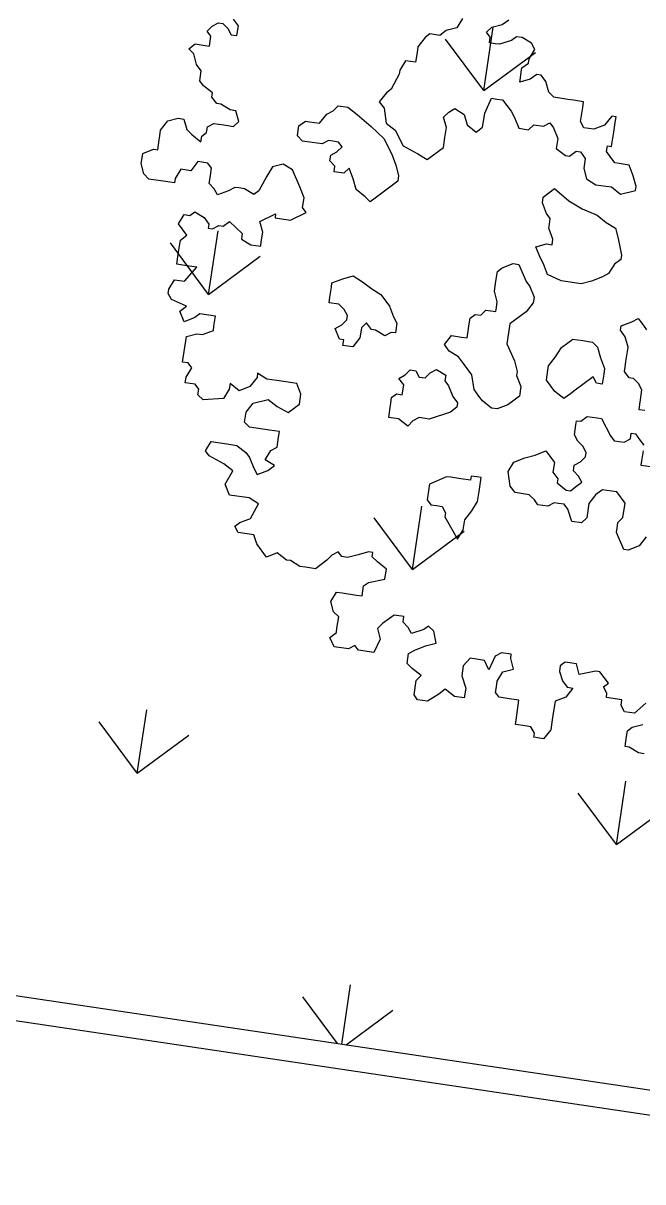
# Model space of a CAD drawing. Header units: millimetres. Extents: x 338 to 506, y 179 to 335.
# Drawn here: x 381.56 to 385.23, y 256.9 to 263.77 of the extents above; entities that cross this region are included whole.
import ezdxf

# ---------------------------------------------------------------- set-up
doc = ezdxf.new("R2010")
doc.units = ezdxf.units.MM
for name, color, linetype in [('ANDEN', 251, 'Continuous'), ('ARBOL-TOP', 3, 'Continuous'), ('MUROS', 32, 'Continuous')]:
    doc.layers.add(name, color=color, linetype=linetype)

# ---------------------------------------------------------------- blocks, each defined once
blk = doc.blocks.new('*X959')
at = {"color": 0}
for p, q in [((75.1444, 114.833), (75.4138, 115.1024)), ((78.0181, 114.833), (78.2875, 115.1024)), ((75.1444, 114.833), (75.4138, 114.5636)), ((75.1444, 114.833), (75.5254, 114.833)), ((78.0181, 114.833), (78.2875, 114.5636)), ((78.0181, 114.833), (78.3991, 114.833)), ((73.734, 113.4227), (73.977, 113.6656)), ((76.5812, 113.3962), (76.8506, 113.6656)), ((79.4549, 113.3962), (79.7243, 113.6656)), ((73.734, 113.3962), (74.0885, 113.3962)), ((76.5812, 113.3962), (76.8506, 113.1268)), ((76.5812, 113.3962), (76.9622, 113.3962)), ((79.4549, 113.3962), (79.7243, 113.1268)), ((79.4549, 113.3962), (79.8359, 113.3962)), ((73.734, 113.3697), (73.977, 113.1268)), ((75.1444, 111.9594), (75.4138, 112.2288)), ((75.1444, 111.9594), (75.4138, 111.6899)), ((75.1444, 111.9594), (75.5254, 111.9594))]:
    blk.add_line(p, q, dxfattribs=at)
blk = doc.blocks.new('ARBOLITO')
at = {"linetype": 'ByBlock'}
for points in [[(461.9159, 68.9761), (461.9076, 68.9906), (461.8931, 69.0135), (461.8785, 69.0197), (461.864, 69.0135), (461.8577, 68.9989), (461.8494, 68.9761), (461.8432, 68.9698), (461.8286, 68.9761), (461.8203, 68.9761), (461.8141, 68.9761), (461.8058, 68.9698), (461.7912, 68.9615), (461.785, 68.9698), (461.7767, 68.9761), (461.7767, 68.9844), (461.7767, 68.9989), (461.7705, 69.0052), (461.7559, 69.0052), (461.7476, 68.9906), (461.7331, 68.9906), (461.7268, 68.9761), (461.7268, 68.9698), (461.7102, 68.9698), (461.6894, 68.9698), (461.6811, 68.9761), (461.6749, 68.9906), (461.6749, 68.9989), (461.6749, 69.0052), (461.6894, 69.0135), (461.6957, 69.0135), (461.6957, 69.028), (461.6957, 69.0343), (461.6957, 69.0426), (461.704, 69.0571), (461.7185, 69.0633), (461.7268, 69.0633), (461.7331, 69.0488), (461.7414, 69.0426), (461.7559, 69.0343), (461.7559, 69.0426), (461.7621, 69.0488), (461.7621, 69.0571), (461.7705, 69.0633), (461.785, 69.0633), (461.7912, 69.0633), (461.7996, 69.0633), (461.8058, 69.0717), (461.7996, 69.0862), (461.7912, 69.0862), (461.7767, 69.0924), (461.7705, 69.0924), (461.7621, 69.1008), (461.7621, 69.107), (461.7476, 69.1153), (461.7414, 69.1215), (461.7414, 69.1361), (461.7331, 69.1444), (461.7268, 69.1589), (461.7185, 69.1652), (461.7268, 69.1735), (461.7414, 69.1735), (461.7476, 69.1735), (461.7476, 69.188), (461.7414, 69.1943), (461.7476, 69.2026), (461.7559, 69.2088), (461.7621, 69.2088), (461.7705, 69.2026), (461.7767, 69.1943), (461.785, 69.1943), (461.785, 69.2088), (461.7767, 69.2171)], [(462.5227, 68.2509), (462.5143, 68.2509), (462.4998, 68.2571), (462.4936, 68.2571), (462.4936, 68.2717), (462.4936, 68.28), (462.4998, 68.2862), (462.5143, 68.2925)], [(462.5143, 68.3236), (462.4998, 68.307), (462.4853, 68.307), (462.479, 68.3153), (462.479, 68.3236), (462.4562, 68.3236), (462.4562, 68.3299), (462.4499, 68.3382), (462.4562, 68.3444), (462.4416, 68.3589), (462.4354, 68.3589), (462.4125, 68.3506), (462.4063, 68.3652), (462.3897, 68.3652), (462.3834, 68.3589), (462.3834, 68.3506), (462.3897, 68.3382), (462.398, 68.3299), (462.4063, 68.3299), (462.398, 68.3153), (462.3834, 68.307), (462.3834, 68.3008), (462.3834, 68.2925), (462.3834, 68.28), (462.3834, 68.2654), (462.3751, 68.2509), (462.3606, 68.2509), (462.3606, 68.2571), (462.3543, 68.2654), (462.346, 68.2654), (462.3315, 68.2654), (462.3315, 68.2717), (462.3315, 68.2862), (462.3315, 68.3008), (462.3169, 68.3008), (462.3024, 68.3008), (462.2962, 68.307), (462.2962, 68.3153), (462.2962, 68.3236), (462.3024, 68.3382), (462.3169, 68.3444), (462.3107, 68.3589), (462.3107, 68.3652), (462.2962, 68.3652), (462.2879, 68.3589), (462.2816, 68.3382), (462.2733, 68.3506), (462.2588, 68.3506), (462.2525, 68.3506), (462.2442, 68.3382), (462.2442, 68.3236), (462.2525, 68.307), (462.2525, 68.2925), (462.238, 68.2925), (462.2234, 68.3008), (462.2151, 68.2925), (462.2006, 68.28), (462.186, 68.28), (462.1798, 68.2862), (462.1798, 68.307), (462.186, 68.3153), (462.1715, 68.3236), (462.1632, 68.3299), (462.1632, 68.3444), (462.1715, 68.3506), (462.186, 68.3589), (462.2006, 68.3652), (462.1944, 68.3818), (462.186, 68.388), (462.1798, 68.3818), (462.1632, 68.3735), (462.1569, 68.3818), (462.1486, 68.388), (462.1486, 68.3963), (462.1341, 68.3963), (462.1195, 68.3818), (462.1133, 68.3735), (462.1195, 68.3589), (462.1133, 68.3382), (462.0905, 68.3382), (462.0842, 68.3444), (462.0759, 68.3382), (462.0551, 68.3382), (462.0468, 68.3506), (462.0551, 68.3589), (462.0551, 68.3652), (462.0551, 68.3818), (462.0468, 68.388), (462.0406, 68.4026), (462.0468, 68.4171), (462.0551, 68.4171), (462.0759, 68.4171), (462.0842, 68.4171), (462.0842, 68.4317), (462.0905, 68.4379), (462.1133, 68.4462), (462.1133, 68.4524), (462.1133, 68.4608), (462.0988, 68.4691), (462.0905, 68.4753), (462.0905, 68.4815), (462.0842, 68.4815), (462.0697, 68.4753), (462.0551, 68.4691), (462.0468, 68.4691), (462.0406, 68.4753), (462.0323, 68.4691), (462.026, 68.4608), (462.0115, 68.4462), (461.997, 68.4462), (461.9886, 68.4462), (461.9741, 68.4524), (461.9679, 68.4524), (461.9533, 68.4608), (461.9388, 68.4524), (461.9221, 68.4691), (461.9159, 68.4815), (461.8931, 68.4815), (461.8868, 68.4899), (461.8931, 68.4961), (461.9076, 68.5044), (461.9159, 68.5273), (461.9014, 68.5335), (461.8723, 68.5335), (461.864, 68.548), (461.8723, 68.5688), (461.8577, 68.5771), (461.8349, 68.5854), (461.8286, 68.5917), (461.8349, 68.6062), (461.8577, 68.6062), (461.8723, 68.6062), (461.8868, 68.5979), (461.8931, 68.5917), (461.9014, 68.5771), (461.9076, 68.5688), (461.9221, 68.5771), (461.9305, 68.5854), (461.9159, 68.5917), (461.9221, 68.6062), (461.9305, 68.6124), (461.9305, 68.627), (461.9305, 68.6353), (461.9159, 68.6353), (461.8868, 68.6353), (461.8785, 68.6415), (461.8785, 68.6561), (461.8868, 68.6706), (461.9076, 68.6789), (461.9221, 68.6706), (461.9388, 68.6644), (461.9533, 68.6789), (461.9533, 68.6935), (461.945, 68.708), (461.9388, 68.708), (461.9159, 68.708), (461.9014, 68.708), (461.8868, 68.7143), (461.8868, 68.708), (461.8785, 68.6935), (461.864, 68.6852), (461.8494, 68.6935), (461.8494, 68.6852), (461.8432, 68.6706), (461.8141, 68.6644), (461.8058, 68.6706), (461.8058, 68.6789), (461.7996, 68.6852), (461.785, 68.6852), (461.785, 68.6935), (461.7912, 68.708), (461.785, 68.7143), (461.7767, 68.7143), (461.7767, 68.7517), (461.7912, 68.7579), (461.7996, 68.7579), (461.8141, 68.7662), (461.8141, 68.7724), (461.8141, 68.787), (461.7912, 68.787), (461.785, 68.7808), (461.7705, 68.7724), (461.7621, 68.787), (461.7705, 68.7953), (461.7476, 68.8015), (461.7414, 68.8098), (461.7414, 68.8161), (461.7476, 68.8306), (461.7621, 68.8306), (461.7767, 68.8535), (461.7621, 68.8535), (461.7476, 68.8535), (461.7476, 68.868), (461.7476, 68.8743), (461.7476, 68.8888), (461.7559, 68.8971), (461.7414, 68.9117), (461.7476, 68.9262), (461.7559, 68.9262), (461.7621, 68.9324), (461.7767, 68.9262), (461.785, 68.9179), (461.785, 68.9117), (461.7912, 68.9117), (461.7996, 68.9179), (461.8058, 68.9179), (461.8141, 68.9262), (461.8349, 68.9117), (461.8349, 68.9034), (461.8494, 68.8971), (461.864, 68.8971), (461.864, 68.9034), (461.864, 68.9179), (461.8577, 68.9324), (461.8785, 68.947), (461.8785, 68.9408), (461.9014, 68.9408), (461.9221, 68.9553), (461.9159, 68.9615), (461.9159, 68.9761), (461.9159, 68.9761)], [(461.9159, 68.9761), (461.9076, 68.9906), (461.8931, 69.0135), (461.8785, 69.0197), (461.864, 69.0135), (461.8577, 68.9989), (461.8494, 68.9761), (461.8432, 68.9698), (461.8286, 68.9761), (461.8203, 68.9761), (461.8141, 68.9761), (461.8058, 68.9698), (461.7912, 68.9615), (461.785, 68.9698), (461.7767, 68.9761), (461.7767, 68.9844), (461.7767, 68.9989), (461.7705, 69.0052), (461.7559, 69.0052), (461.7476, 68.9906), (461.7331, 68.9906), (461.7268, 68.9761), (461.7268, 68.9698), (461.7102, 68.9698), (461.6894, 68.9698), (461.6811, 68.9761), (461.6749, 68.9906), (461.6749, 68.9989), (461.6749, 69.0052), (461.6894, 69.0135), (461.6957, 69.0135), (461.6957, 69.028), (461.6957, 69.0343), (461.6957, 69.0426), (461.704, 69.0571), (461.7185, 69.0633), (461.7268, 69.0633), (461.7331, 69.0488), (461.7414, 69.0426), (461.7559, 69.0343), (461.7559, 69.0426), (461.7621, 69.0488), (461.7621, 69.0571), (461.7705, 69.0633), (461.785, 69.0633), (461.7912, 69.0633), (461.7996, 69.0633), (461.8058, 69.0717), (461.7996, 69.0862), (461.7912, 69.0862), (461.7767, 69.0924), (461.7705, 69.0924), (461.7621, 69.1008), (461.7621, 69.107), (461.7476, 69.1153), (461.7414, 69.1215), (461.7414, 69.1361), (461.7331, 69.1444), (461.7268, 69.1589), (461.7185, 69.1652), (461.7268, 69.1735), (461.7414, 69.1735), (461.7476, 69.1735), (461.7476, 69.188), (461.7414, 69.1943), (461.7476, 69.2026), (461.7559, 69.2088), (461.7621, 69.2088), (461.7705, 69.2026), (461.7767, 69.1943), (461.785, 69.1943), (461.785, 69.2088), (461.7767, 69.2171)], [(462.5227, 68.2509), (462.5143, 68.2509), (462.4998, 68.2571), (462.4936, 68.2571), (462.4936, 68.2717), (462.4936, 68.28), (462.4998, 68.2862), (462.5143, 68.2925)], [(462.5143, 68.3236), (462.4998, 68.307), (462.4853, 68.307), (462.479, 68.3153), (462.479, 68.3236), (462.4562, 68.3236), (462.4562, 68.3299), (462.4499, 68.3382), (462.4562, 68.3444), (462.4416, 68.3589), (462.4354, 68.3589), (462.4125, 68.3506), (462.4063, 68.3652), (462.3897, 68.3652), (462.3834, 68.3589), (462.3834, 68.3506), (462.3897, 68.3382), (462.398, 68.3299), (462.4063, 68.3299), (462.398, 68.3153), (462.3834, 68.307), (462.3834, 68.3008), (462.3834, 68.2925), (462.3834, 68.28), (462.3834, 68.2654), (462.3751, 68.2509), (462.3606, 68.2509), (462.3606, 68.2571), (462.3543, 68.2654), (462.346, 68.2654), (462.3315, 68.2654), (462.3315, 68.2717), (462.3315, 68.2862), (462.3315, 68.3008), (462.3169, 68.3008), (462.3024, 68.3008), (462.2962, 68.307), (462.2962, 68.3153), (462.2962, 68.3236), (462.3024, 68.3382), (462.3169, 68.3444), (462.3107, 68.3589), (462.3107, 68.3652), (462.2962, 68.3652), (462.2879, 68.3589), (462.2816, 68.3382), (462.2733, 68.3506), (462.2588, 68.3506), (462.2525, 68.3506), (462.2442, 68.3382), (462.2442, 68.3236), (462.2525, 68.307), (462.2525, 68.2925), (462.238, 68.2925), (462.2234, 68.3008), (462.2151, 68.2925), (462.2006, 68.28), (462.186, 68.28), (462.1798, 68.2862), (462.1798, 68.307), (462.186, 68.3153), (462.1715, 68.3236), (462.1632, 68.3299), (462.1632, 68.3444), (462.1715, 68.3506), (462.186, 68.3589), (462.2006, 68.3652), (462.1944, 68.3818), (462.186, 68.388), (462.1798, 68.3818), (462.1632, 68.3735), (462.1569, 68.3818), (462.1486, 68.388), (462.1486, 68.3963), (462.1341, 68.3963), (462.1195, 68.3818), (462.1133, 68.3735), (462.1195, 68.3589), (462.1133, 68.3382), (462.0905, 68.3382), (462.0842, 68.3444), (462.0759, 68.3382), (462.0551, 68.3382), (462.0468, 68.3506), (462.0551, 68.3589), (462.0551, 68.3652), (462.0551, 68.3818), (462.0468, 68.388), (462.0406, 68.4026), (462.0468, 68.4171), (462.0551, 68.4171), (462.0759, 68.4171), (462.0842, 68.4171), (462.0842, 68.4317), (462.0905, 68.4379), (462.1133, 68.4462), (462.1133, 68.4524), (462.1133, 68.4608), (462.0988, 68.4691), (462.0905, 68.4753), (462.0905, 68.4815), (462.0842, 68.4815), (462.0697, 68.4753), (462.0551, 68.4691), (462.0468, 68.4691), (462.0406, 68.4753), (462.0323, 68.4691), (462.026, 68.4608), (462.0115, 68.4462), (461.997, 68.4462), (461.9886, 68.4462), (461.9741, 68.4524), (461.9679, 68.4524), (461.9533, 68.4608), (461.9388, 68.4524), (461.9221, 68.4691), (461.9159, 68.4815), (461.8931, 68.4815), (461.8868, 68.4899), (461.8931, 68.4961), (461.9076, 68.5044), (461.9159, 68.5273), (461.9014, 68.5335), (461.8723, 68.5335), (461.864, 68.548), (461.8723, 68.5688), (461.8577, 68.5771), (461.8349, 68.5854), (461.8286, 68.5917), (461.8349, 68.6062), (461.8577, 68.6062), (461.8723, 68.6062), (461.8868, 68.5979), (461.8931, 68.5917), (461.9014, 68.5771), (461.9076, 68.5688), (461.9221, 68.5771), (461.9305, 68.5854), (461.9159, 68.5917), (461.9221, 68.6062), (461.9305, 68.6124), (461.9305, 68.627), (461.9305, 68.6353), (461.9159, 68.6353), (461.8868, 68.6353), (461.8785, 68.6415), (461.8785, 68.6561), (461.8868, 68.6706), (461.9076, 68.6789), (461.9221, 68.6706), (461.9388, 68.6644), (461.9533, 68.6789), (461.9533, 68.6935), (461.945, 68.708), (461.9388, 68.708), (461.9159, 68.708), (461.9014, 68.708), (461.8868, 68.7143), (461.8868, 68.708), (461.8785, 68.6935), (461.864, 68.6852), (461.8494, 68.6935), (461.8494, 68.6852), (461.8432, 68.6706), (461.8141, 68.6644), (461.8058, 68.6706), (461.8058, 68.6789), (461.7996, 68.6852), (461.785, 68.6852), (461.785, 68.6935), (461.7912, 68.708), (461.785, 68.7143), (461.7767, 68.7143), (461.7767, 68.7517), (461.7912, 68.7579), (461.7996, 68.7579), (461.8141, 68.7662), (461.8141, 68.7724), (461.8141, 68.787), (461.7912, 68.787), (461.785, 68.7808), (461.7705, 68.7724), (461.7621, 68.787), (461.7705, 68.7953), (461.7476, 68.8015), (461.7414, 68.8098), (461.7414, 68.8161), (461.7476, 68.8306), (461.7621, 68.8306), (461.7767, 68.8535), (461.7621, 68.8535), (461.7476, 68.8535), (461.7476, 68.868), (461.7476, 68.8743), (461.7476, 68.8888), (461.7559, 68.8971), (461.7414, 68.9117), (461.7476, 68.9262), (461.7559, 68.9262), (461.7621, 68.9324), (461.7767, 68.9262), (461.785, 68.9179), (461.785, 68.9117), (461.7912, 68.9117), (461.7996, 68.9179), (461.8058, 68.9179), (461.8141, 68.9262), (461.8349, 68.9117), (461.8349, 68.9034), (461.8494, 68.8971), (461.864, 68.8971), (461.864, 68.9034), (461.864, 68.9179), (461.8577, 68.9324), (461.8785, 68.947), (461.8785, 68.9408), (461.9014, 68.9408), (461.9221, 68.9553), (461.9159, 68.9615), (461.9159, 68.9761)], [(462.3897, 69.0571), (462.3897, 69.0633), (462.3834, 69.0779), (462.3751, 69.0924), (462.3606, 69.0924), (462.3543, 69.0924), (462.346, 69.1008), (462.3398, 69.107), (462.3398, 69.1153), (462.346, 69.1153), (462.346, 69.1215), (462.346, 69.1361), (462.346, 69.1506), (462.346, 69.1589), (462.3398, 69.1589), (462.3315, 69.1444), (462.3169, 69.1361), (462.3024, 69.1361), (462.2962, 69.1444), (462.2962, 69.1506), (462.2962, 69.1652), (462.2962, 69.1735), (462.2816, 69.1735), (462.2733, 69.1735), (462.2671, 69.1735), (462.2525, 69.1735), (462.2442, 69.1797), (462.238, 69.1943), (462.2297, 69.2026), (462.2234, 69.2026), (462.2151, 69.1943), (462.2006, 69.188), (462.2006, 69.1943), (462.2006, 69.2026), (462.2006, 69.2088), (462.2089, 69.2171), (462.2089, 69.2233), (462.2151, 69.2379), (462.2089, 69.2462), (462.1944, 69.2524), (462.186, 69.2524), (462.1798, 69.2462), (462.1632, 69.2379), (462.1569, 69.2379), (462.1486, 69.2379), (462.1486, 69.2462), (462.1424, 69.2524), (462.1486, 69.2607), (462.1632, 69.267), (462.1715, 69.2753)], [(462.105, 69.267), (462.0988, 69.2524), (462.0842, 69.2462), (462.0759, 69.2379), (462.0614, 69.2379), (462.0551, 69.2317), (462.0468, 69.2171), (462.0468, 69.2088), (462.0468, 69.1943), (462.0323, 69.1943), (462.026, 69.1797), (462.026, 69.1735), (462.0177, 69.1506), (462.0115, 69.1444), (462.0032, 69.1298), (462.0115, 69.1215), (462.0177, 69.1008), (462.0323, 69.0924), (462.0468, 69.0717), (462.0697, 69.0633), (462.0842, 69.0571), (462.0905, 69.0633), (462.0988, 69.0717), (462.105, 69.0779), (462.105, 69.0924), (462.105, 69.107), (462.0988, 69.1215), (462.105, 69.1298), (462.1133, 69.1361), (462.1279, 69.1298), (462.1341, 69.1153), (462.1486, 69.107), (462.1569, 69.1153), (462.1569, 69.1298), (462.1569, 69.1361), (462.1632, 69.1589), (462.1715, 69.1589), (462.1798, 69.1589), (462.1944, 69.1444), (462.2006, 69.1361), (462.2089, 69.1215), (462.2234, 69.1215), (462.2297, 69.1298), (462.2442, 69.1298), (462.2525, 69.1361), (462.2588, 69.1298), (462.2671, 69.1153), (462.2671, 69.1008), (462.2816, 69.0924), (462.2879, 69.0924), (462.2962, 69.1008), (462.3024, 69.1008), (462.3107, 69.0924), (462.3107, 69.0779), (462.3169, 69.0633), (462.3315, 69.0571), (462.346, 69.0571), (462.3543, 69.0571), (462.3689, 69.0488), (462.3897, 69.0571), (462.3897, 69.0571)], [(462.3897, 69.0571), (462.3897, 69.0633), (462.3834, 69.0779), (462.3751, 69.0924), (462.3606, 69.0924), (462.3543, 69.0924), (462.346, 69.1008), (462.3398, 69.107), (462.3398, 69.1153), (462.346, 69.1153), (462.346, 69.1215), (462.346, 69.1361), (462.346, 69.1506), (462.346, 69.1589), (462.3398, 69.1589), (462.3315, 69.1444), (462.3169, 69.1361), (462.3024, 69.1361), (462.2962, 69.1444), (462.2962, 69.1506), (462.2962, 69.1652), (462.2962, 69.1735), (462.2816, 69.1735), (462.2733, 69.1735), (462.2671, 69.1735), (462.2525, 69.1735), (462.2442, 69.1797), (462.238, 69.1943), (462.2297, 69.2026), (462.2234, 69.2026), (462.2151, 69.1943), (462.2006, 69.188), (462.2006, 69.1943), (462.2006, 69.2026), (462.2006, 69.2088), (462.2089, 69.2171), (462.2089, 69.2233), (462.2151, 69.2379), (462.2089, 69.2462), (462.1944, 69.2524), (462.186, 69.2524), (462.1798, 69.2462), (462.1632, 69.2379), (462.1569, 69.2379), (462.1486, 69.2379), (462.1486, 69.2462), (462.1424, 69.2524), (462.1486, 69.2607), (462.1632, 69.267), (462.1715, 69.2753)], [(462.105, 69.267), (462.0988, 69.2524), (462.0842, 69.2462), (462.0759, 69.2379), (462.0614, 69.2379), (462.0551, 69.2317), (462.0468, 69.2171), (462.0468, 69.2088), (462.0468, 69.1943), (462.0323, 69.1943), (462.026, 69.1797), (462.026, 69.1735), (462.0177, 69.1506), (462.0115, 69.1444), (462.0032, 69.1298), (462.0115, 69.1215), (462.0177, 69.1008), (462.0323, 69.0924), (462.0468, 69.0717), (462.0697, 69.0633), (462.0842, 69.0571), (462.0905, 69.0633), (462.0988, 69.0717), (462.105, 69.0779), (462.105, 69.0924), (462.105, 69.107), (462.0988, 69.1215), (462.105, 69.1298), (462.1133, 69.1361), (462.1279, 69.1298), (462.1341, 69.1153), (462.1486, 69.107), (462.1569, 69.1153), (462.1569, 69.1298), (462.1569, 69.1361), (462.1632, 69.1589), (462.1715, 69.1589), (462.1798, 69.1589), (462.1944, 69.1444), (462.2006, 69.1361), (462.2089, 69.1215), (462.2234, 69.1215), (462.2297, 69.1298), (462.2442, 69.1298), (462.2525, 69.1361), (462.2588, 69.1298), (462.2671, 69.1153), (462.2671, 69.1008), (462.2816, 69.0924), (462.2879, 69.0924), (462.2962, 69.1008), (462.3024, 69.1008), (462.3107, 69.0924), (462.3107, 69.0779), (462.3169, 69.0633), (462.3315, 69.0571), (462.346, 69.0571), (462.3543, 69.0571), (462.3689, 69.0488), (462.3897, 69.0571)], [(462.0177, 68.9906), (462.0115, 68.9844), (462.0032, 68.9906), (461.9886, 68.9989), (461.9824, 69.0135), (461.9741, 69.028), (461.9679, 69.0197), (461.9533, 69.0197), (461.9533, 69.028), (461.945, 69.0343), (461.945, 69.0426), (461.9533, 69.0488), (461.9595, 69.0571), (461.9533, 69.0633), (461.945, 69.0633), (461.9388, 69.0633), (461.9305, 69.0571), (461.9159, 69.0571), (461.9014, 69.0571), (461.8931, 69.0633), (461.8931, 69.0717), (461.8931, 69.0779), (461.9014, 69.0862), (461.9076, 69.0862), (461.9221, 69.0862), (461.9305, 69.1008), (461.9388, 69.107), (461.945, 69.1153), (461.9595, 69.1153), (461.9741, 69.107), (461.997, 69.0924), (462.0177, 69.0779), (462.0323, 69.0571), (462.0406, 69.0426), (462.0468, 69.028), (462.0468, 69.0197), (462.0177, 68.9906), (462.0177, 68.9906)], [(462.0177, 68.9906), (462.0115, 68.9844), (462.0032, 68.9906), (461.9886, 68.9989), (461.9824, 69.0135), (461.9741, 69.028), (461.9679, 69.0197), (461.9533, 69.0197), (461.9533, 69.028), (461.945, 69.0343), (461.945, 69.0426), (461.9533, 69.0488), (461.9595, 69.0571), (461.9533, 69.0633), (461.945, 69.0633), (461.9388, 69.0633), (461.9305, 69.0571), (461.9159, 69.0571), (461.9014, 69.0571), (461.8931, 69.0633), (461.8931, 69.0717), (461.8931, 69.0779), (461.9014, 69.0862), (461.9076, 69.0862), (461.9221, 69.0862), (461.9305, 69.1008), (461.9388, 69.107), (461.945, 69.1153), (461.9595, 69.1153), (461.9741, 69.107), (461.997, 69.0924), (462.0177, 69.0779), (462.0323, 69.0571), (462.0406, 69.0426), (462.0468, 69.028), (462.0468, 69.0197), (462.0177, 68.9906)], [(462.2733, 68.9324), (462.2671, 68.9408), (462.2588, 68.9553), (462.2733, 68.9615), (462.2816, 68.9615), (462.2816, 68.9698), (462.2733, 68.9844), (462.2733, 68.9906), (462.2733, 68.9989), (462.2671, 69.0052), (462.2588, 69.0197), (462.2588, 69.028), (462.2733, 69.0426), (462.2962, 69.028), (462.3169, 69.0197), (462.3398, 69.0135), (462.3543, 69.0052), (462.3689, 68.9989), (462.3751, 68.9844), (462.3834, 68.9615), (462.3834, 68.9553), (462.3751, 68.947), (462.3689, 68.9324), (462.3606, 68.9262), (462.346, 68.9179), (462.3315, 68.9117), (462.3024, 68.9117), (462.2816, 68.9179), (462.2733, 68.9324), (462.2733, 68.9324)], [(462.2733, 68.9324), (462.2671, 68.9408), (462.2588, 68.9553), (462.2733, 68.9615), (462.2816, 68.9615), (462.2816, 68.9698), (462.2733, 68.9844), (462.2733, 68.9906), (462.2733, 68.9989), (462.2671, 69.0052), (462.2588, 69.0197), (462.2588, 69.028), (462.2733, 69.0426), (462.2962, 69.028), (462.3169, 69.0197), (462.3398, 69.0135), (462.3543, 69.0052), (462.3689, 68.9989), (462.3751, 68.9844), (462.3834, 68.9615), (462.3834, 68.9553), (462.3751, 68.947), (462.3689, 68.9324), (462.3606, 68.9262), (462.346, 68.9179), (462.3315, 68.9117), (462.3024, 68.9117), (462.2816, 68.9179), (462.2733, 68.9324)], [(462.2297, 68.7143), (462.2151, 68.7226), (462.2089, 68.7288), (462.2006, 68.7371), (462.1944, 68.7579), (462.1798, 68.7724), (462.1715, 68.7808), (462.1569, 68.787), (462.1486, 68.7953), (462.1569, 68.8098), (462.1715, 68.8098), (462.1798, 68.8098), (462.1798, 68.8161), (462.1798, 68.8306), (462.1798, 68.8389), (462.186, 68.8452), (462.1944, 68.8452), (462.2006, 68.8535), (462.2151, 68.8535), (462.2151, 68.8597), (462.2151, 68.868), (462.2089, 68.8826), (462.2089, 68.8971), (462.2089, 68.9117), (462.2151, 68.9179), (462.2297, 68.9262), (462.238, 68.9262), (462.2525, 68.9034), (462.2588, 68.8971), (462.2671, 68.8826), (462.2671, 68.8743), (462.2588, 68.8597), (462.2525, 68.8535), (462.238, 68.8389), (462.238, 68.8161), (462.238, 68.8098), (462.2525, 68.787), (462.2588, 68.7724), (462.2588, 68.7662), (462.2671, 68.7517), (462.2671, 68.7371), (462.2588, 68.7288), (462.2525, 68.7226), (462.238, 68.7143), (462.2297, 68.7143), (462.2297, 68.7143)], [(462.2297, 68.7143), (462.2151, 68.7226), (462.2089, 68.7288), (462.2006, 68.7371), (462.1944, 68.7579), (462.1798, 68.7724), (462.1715, 68.7808), (462.1569, 68.787), (462.1486, 68.7953), (462.1569, 68.8098), (462.1715, 68.8098), (462.1798, 68.8098), (462.1798, 68.8161), (462.1798, 68.8306), (462.1798, 68.8389), (462.186, 68.8452), (462.1944, 68.8452), (462.2006, 68.8535), (462.2151, 68.8535), (462.2151, 68.8597), (462.2151, 68.868), (462.2089, 68.8826), (462.2089, 68.8971), (462.2089, 68.9117), (462.2151, 68.9179), (462.2297, 68.9262), (462.238, 68.9262), (462.2525, 68.9034), (462.2588, 68.8971), (462.2671, 68.8826), (462.2671, 68.8743), (462.2588, 68.8597), (462.2525, 68.8535), (462.238, 68.8389), (462.238, 68.8161), (462.238, 68.8098), (462.2525, 68.787), (462.2588, 68.7724), (462.2588, 68.7662), (462.2671, 68.7517), (462.2671, 68.7371), (462.2588, 68.7288), (462.2525, 68.7226), (462.238, 68.7143), (462.2297, 68.7143)], [(462.0032, 68.7808), (461.997, 68.7808), (461.9886, 68.7953), (461.997, 68.8015), (462.0032, 68.8098), (462.0032, 68.8161), (461.997, 68.8244), (461.9886, 68.8306), (461.9741, 68.8306), (461.9741, 68.8389), (461.9741, 68.8535), (461.9741, 68.8597), (461.9886, 68.868), (462.0032, 68.8743), (462.0177, 68.868), (462.0323, 68.8597), (462.0468, 68.8535), (462.0614, 68.8389), (462.0697, 68.8244), (462.0759, 68.8161), (462.0759, 68.8015), (462.0697, 68.8015), (462.0614, 68.7953), (462.0468, 68.8015), (462.0406, 68.8015), (462.0323, 68.8098), (462.026, 68.8015), (462.026, 68.7953), (462.026, 68.787), (462.0177, 68.7724), (462.0032, 68.7724), (462.0032, 68.7808), (462.0032, 68.7808)], [(462.0032, 68.7808), (461.997, 68.7808), (461.9886, 68.7953), (461.997, 68.8015), (462.0032, 68.8098), (462.0032, 68.8161), (461.997, 68.8244), (461.9886, 68.8306), (461.9741, 68.8306), (461.9741, 68.8389), (461.9741, 68.8535), (461.9741, 68.8597), (461.9886, 68.868), (462.0032, 68.8743), (462.0177, 68.868), (462.0323, 68.8597), (462.0468, 68.8535), (462.0614, 68.8389), (462.0697, 68.8244), (462.0759, 68.8161), (462.0759, 68.8015), (462.0697, 68.8015), (462.0614, 68.7953), (462.0468, 68.8015), (462.0406, 68.8015), (462.0323, 68.8098), (462.026, 68.8015), (462.026, 68.7953), (462.026, 68.787), (462.0177, 68.7724), (462.0032, 68.7724), (462.0032, 68.7808)], [(462.2671, 68.627), (462.2733, 68.6415), (462.2879, 68.6498), (462.3024, 68.6561), (462.3169, 68.6644), (462.3253, 68.6561), (462.3315, 68.6498), (462.3315, 68.6353), (462.3398, 68.627), (462.3398, 68.6208), (462.3543, 68.6124), (462.3606, 68.6124), (462.3689, 68.6208), (462.3751, 68.627), (462.3689, 68.6353), (462.3606, 68.6415), (462.3606, 68.6498), (462.3689, 68.6561), (462.3751, 68.6644), (462.3751, 68.6706), (462.3689, 68.6789), (462.3606, 68.6852), (462.3543, 68.6935), (462.3543, 68.708), (462.3543, 68.7143), (462.3606, 68.7143), (462.3689, 68.7226), (462.3834, 68.7226), (462.3897, 68.7226), (462.4063, 68.6997), (462.4125, 68.6935), (462.4271, 68.6935), (462.4354, 68.6997), (462.4354, 68.708), (462.4416, 68.708), (462.4499, 68.6997), (462.4562, 68.6935)], [(462.4562, 68.6852), (462.4562, 68.6706), (462.4562, 68.6644), (462.4707, 68.6644)], [(462.4499, 68.7434), (462.4416, 68.7434), (462.4416, 68.7517), (462.4416, 68.7579), (462.4416, 68.7724), (462.4354, 68.7808), (462.4271, 68.787), (462.4208, 68.787), (462.4125, 68.7953), (462.4125, 68.8015), (462.4125, 68.8098), (462.4125, 68.8244), (462.4125, 68.8306), (462.4063, 68.8452), (462.398, 68.8535), (462.398, 68.8597), (462.4125, 68.868), (462.4208, 68.8743), (462.4271, 68.868), (462.4354, 68.8597)], [(462.479, 68.5626), (462.4707, 68.548), (462.4562, 68.5397), (462.4499, 68.5397), (462.4354, 68.5626), (462.4354, 68.5688), (462.4354, 68.5771), (462.4416, 68.5854), (462.4416, 68.6062), (462.4271, 68.6208), (462.4125, 68.6208), (462.4063, 68.6208), (462.398, 68.6124), (462.3897, 68.5979), (462.3897, 68.5771), (462.3834, 68.5688), (462.3689, 68.5688), (462.3606, 68.5854), (462.3543, 68.5917), (462.346, 68.5917), (462.3398, 68.5917), (462.3315, 68.5854), (462.3169, 68.5854), (462.3107, 68.5917), (462.3024, 68.5979), (462.2962, 68.5979), (462.2816, 68.5979), (462.2733, 68.6062), (462.2671, 68.627), (462.2671, 68.627)], [(462.2671, 68.627), (462.2733, 68.6415), (462.2879, 68.6498), (462.3024, 68.6561), (462.3169, 68.6644), (462.3253, 68.6561), (462.3315, 68.6498), (462.3315, 68.6353), (462.3398, 68.627), (462.3398, 68.6208), (462.3543, 68.6124), (462.3606, 68.6124), (462.3689, 68.6208), (462.3751, 68.627), (462.3689, 68.6353), (462.3606, 68.6415), (462.3606, 68.6498), (462.3689, 68.6561), (462.3751, 68.6644), (462.3751, 68.6706), (462.3689, 68.6789), (462.3606, 68.6852), (462.3543, 68.6935), (462.3543, 68.708), (462.3543, 68.7143), (462.3606, 68.7143), (462.3689, 68.7226), (462.3834, 68.7226), (462.3897, 68.7226), (462.4063, 68.6997), (462.4125, 68.6935), (462.4271, 68.6935), (462.4354, 68.6997), (462.4354, 68.708), (462.4416, 68.708), (462.4499, 68.6997), (462.4562, 68.6935)], [(462.4562, 68.6852), (462.4562, 68.6706), (462.4562, 68.6644), (462.4707, 68.6644)], [(462.4499, 68.7434), (462.4416, 68.7434), (462.4416, 68.7517), (462.4416, 68.7579), (462.4416, 68.7724), (462.4354, 68.7808), (462.4271, 68.787), (462.4208, 68.787), (462.4125, 68.7953), (462.4125, 68.8015), (462.4125, 68.8098), (462.4125, 68.8244), (462.4125, 68.8306), (462.4063, 68.8452), (462.398, 68.8535), (462.398, 68.8597), (462.4125, 68.868), (462.4208, 68.8743), (462.4271, 68.868), (462.4354, 68.8597)], [(462.479, 68.5626), (462.4707, 68.548), (462.4562, 68.5397), (462.4499, 68.5397), (462.4354, 68.5626), (462.4354, 68.5688), (462.4354, 68.5771), (462.4416, 68.5854), (462.4416, 68.6062), (462.4271, 68.6208), (462.4125, 68.6208), (462.4063, 68.6208), (462.398, 68.6124), (462.3897, 68.5979), (462.3897, 68.5771), (462.3834, 68.5688), (462.3689, 68.5688), (462.3606, 68.5854), (462.3543, 68.5917), (462.346, 68.5917), (462.3398, 68.5917), (462.3315, 68.5854), (462.3169, 68.5854), (462.3107, 68.5917), (462.3024, 68.5979), (462.2962, 68.5979), (462.2816, 68.5979), (462.2733, 68.6062), (462.2671, 68.627)], [(462.346, 68.7579), (462.3398, 68.7517), (462.3315, 68.7434), (462.3169, 68.7517), (462.3024, 68.7662), (462.3024, 68.7808), (462.3024, 68.787), (462.3107, 68.8015), (462.3169, 68.8161), (462.3253, 68.8244), (462.3315, 68.8306), (462.346, 68.8306), (462.3606, 68.8306), (462.3689, 68.8244), (462.3751, 68.8098), (462.3834, 68.7953), (462.3834, 68.787), (462.3834, 68.7808), (462.3834, 68.7724), (462.3751, 68.7724), (462.3689, 68.7808), (462.346, 68.7579), (462.346, 68.7579)], [(462.346, 68.7579), (462.3398, 68.7517), (462.3315, 68.7434), (462.3169, 68.7517), (462.3024, 68.7662), (462.3024, 68.7808), (462.3024, 68.787), (462.3107, 68.8015), (462.3169, 68.8161), (462.3253, 68.8244), (462.3315, 68.8306), (462.346, 68.8306), (462.3606, 68.8306), (462.3689, 68.8244), (462.3751, 68.8098), (462.3834, 68.7953), (462.3834, 68.787), (462.3834, 68.7808), (462.3834, 68.7724), (462.3751, 68.7724), (462.3689, 68.7808), (462.346, 68.7579)], [(462.1424, 68.6852), (462.1279, 68.6852), (462.1195, 68.6789), (462.1133, 68.6706), (462.0988, 68.6789), (462.0842, 68.6789), (462.0842, 68.6935), (462.0842, 68.6997), (462.0842, 68.708), (462.0905, 68.7143), (462.0988, 68.7143), (462.0988, 68.7226), (462.0988, 68.7288), (462.0905, 68.7371), (462.0988, 68.7434), (462.105, 68.7517), (462.1133, 68.7517), (462.1195, 68.7434), (462.1279, 68.7434), (462.1341, 68.7517), (462.1424, 68.7579), (462.1569, 68.7517), (462.1569, 68.7434), (462.1632, 68.7371), (462.1715, 68.7226), (462.1798, 68.7143), (462.1798, 68.708), (462.1715, 68.6997), (462.1424, 68.6852), (462.1424, 68.6852)], [(462.1424, 68.6852), (462.1279, 68.6852), (462.1195, 68.6789), (462.1133, 68.6706), (462.0988, 68.6789), (462.0842, 68.6789), (462.0842, 68.6935), (462.0842, 68.6997), (462.0842, 68.708), (462.0905, 68.7143), (462.0988, 68.7143), (462.0988, 68.7226), (462.0988, 68.7288), (462.0905, 68.7371), (462.0988, 68.7434), (462.105, 68.7517), (462.1133, 68.7517), (462.1195, 68.7434), (462.1279, 68.7434), (462.1341, 68.7517), (462.1424, 68.7579), (462.1569, 68.7517), (462.1569, 68.7434), (462.1632, 68.7371), (462.1715, 68.7226), (462.1798, 68.7143), (462.1798, 68.708), (462.1715, 68.6997), (462.1424, 68.6852)], [(462.2089, 68.5189), (462.2151, 68.5335), (462.2151, 68.548), (462.2234, 68.5626), (462.2297, 68.5771), (462.2297, 68.5917), (462.2297, 68.6124), (462.2234, 68.6124), (462.2151, 68.6124), (462.2151, 68.6062), (462.2006, 68.6062), (462.186, 68.6062), (462.1798, 68.6062), (462.1569, 68.5917), (462.1569, 68.5854), (462.1569, 68.5688), (462.1632, 68.5626), (462.1715, 68.5626), (462.1798, 68.5626), (462.186, 68.5543), (462.186, 68.548), (462.2089, 68.5189), (462.2089, 68.5189)], [(462.2089, 68.5189), (462.2151, 68.5335), (462.2151, 68.548), (462.2234, 68.5626), (462.2297, 68.5771), (462.2297, 68.5917), (462.2297, 68.6124), (462.2234, 68.6124), (462.2151, 68.6124), (462.2151, 68.6062), (462.2006, 68.6062), (462.186, 68.6062), (462.1798, 68.6062), (462.1569, 68.5917), (462.1569, 68.5854), (462.1569, 68.5688), (462.1632, 68.5626), (462.1715, 68.5626), (462.1798, 68.5626), (462.186, 68.5543), (462.186, 68.548), (462.2089, 68.5189)]]:
    blk.add_lwpolyline(points, dxfattribs=at)
blk = doc.blocks.new('A$C7152A42C')
at = {"layer": 'ANDEN'}
blk.add_line((73.584, 108.85105), (73.584, 128.85105), dxfattribs=at)
blk.add_lwpolyline([(83.93127, 109.00105), (83.93127, 128.70105), (73.734, 128.70105), (73.734, 109.00105)], close=True, dxfattribs=at)
at = {"layer": 'ANDEN', "color": 251, "linetype": 'Continuous'}
blk.add_blockref('*X959', (0, 0), dxfattribs=at)
at = {"layer": 'ARBOL-TOP', "color": 3, "linetype": 'ByBlock', "xscale": 4.090679926752369, "yscale": 4.090679926752369, "zscale": 4.090679926752369, "rotation": 270}
blk.add_blockref('ARBOLITO', (-203.49008, 2003.90737), dxfattribs=at)

msp = doc.modelspace()

# ---------------------------------------------------------------- block references
at = {"layer": 'MUROS', "color": 32, "rotation": 81.53046525965426}
msp.add_blockref('A$C7152A42C', (484.7482, 168.0844), dxfattribs=at)

doc.saveas('drawing.dxf')
